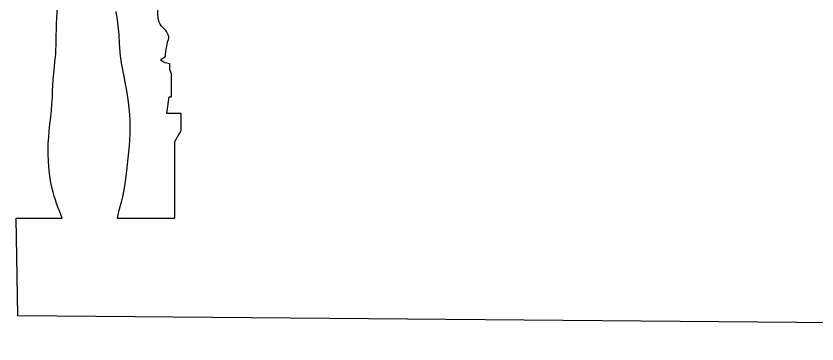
# Model space of a CAD drawing. Extents: x -1462 to 1445, y -1837 to 1335.
# Drawn here: x -1462.1 to -1212.2, y 1036.1 to 1138.4 of the extents above; entities that cross this region are included whole.
import ezdxf

# ---------------------------------------------------------------- set-up
doc = ezdxf.new("R2010")
doc.units = 0
doc.layers.add('Calque_1', color=7, linetype='CONTINUOUS')

msp = doc.modelspace()

# ---------------------------------------------------------------- linework, layer by layer
at = {"layer": 'Calque_1', "color": 1}
for p, q in [((-1416.851227, 1124.960008), (-1415.493108, 1125.762469)), ((-1416.851227, 1124.466342), (-1416.851227, 1124.960008)), ((-1414.135025, 1121.750062), (-1414.135025, 1123.478439)), ((-1413.640803, 1120.329857), (-1414.135025, 1121.750062)), ((-1413.640803, 1113.168296), (-1413.640803, 1120.329857)), ((-1414.998886, 1107.983115), (-1414.319829, 1113.168296)), ((-1414.319829, 1113.168296), (-1413.640803, 1113.168296)), ((-1410.554385, 1107.983115), (-1414.998886, 1107.983115)), ((-1410.554385, 1102.673282), (-1410.554385, 1107.983115)), ((-1412.53014, 1099.277945), (-1410.554385, 1102.673282)), ((-1412.53014, 1075.324882), (-1412.53014, 1099.277945)), ((-1461.575143, 1044.944288), (-1462.10105, 1075.324882)), ((-1462.10105, 1075.324882), (-1447.65569, 1075.324882)), ((-1430.494117, 1075.324882), (-1412.53014, 1075.324882)), ((-462.202365, 1036.13177), (-1461.575143, 1044.944288))]:
    msp.add_line(p, q, dxfattribs=at)
for points in [[(-1449.63144, 1127.182685), (-1449.569702, 1135.084791), (-1449.384175, 1137.677538), (-1449.013773, 1143.110249)], [(-1417.777081, 1137.986494), (-1418.024007, 1140.455889), (-1417.40659, 1143.912855), (-1417.344851, 1143.665923)], [(-1430.926351, 1139.838289), (-1430.617692, 1137.492344), (-1430.185364, 1135.022954), (-1430.061887, 1132.615271)], [(-1415.616522, 1134.096836), (-1416.048663, 1134.590736), (-1417.530128, 1135.578811), (-1417.777081, 1137.986494)], [(-1430.061887, 1132.615271), (-1429.938442, 1130.886676), (-1429.876548, 1129.281506), (-1429.753072, 1127.552911)], [(-1414.505261, 1131.071714), (-1414.011387, 1132.121216), (-1415.122679, 1133.541229), (-1415.616522, 1134.096836)], [(-1415.493108, 1125.762469), (-1415.493108, 1125.762469), (-1415.060847, 1130.08392), (-1414.505261, 1131.071714)], [(-1450.680681, 1114.95866), (-1450.618974, 1119.403629), (-1449.63144, 1126.441853), (-1449.63144, 1127.182685)], [(-1429.753072, 1127.552911), (-1429.629622, 1125.51561), (-1429.259635, 1123.540167), (-1428.889237, 1121.564619)], [(-1414.135025, 1123.478439), (-1416.419154, 1123.972313), (-1416.851227, 1124.466342), (-1416.851227, 1124.466342)], [(-1428.889237, 1121.564619), (-1427.839777, 1116.317086), (-1426.728143, 1111.069761), (-1426.604666, 1105.637045)], [(-1452.038795, 1098.660876), (-1451.730105, 1103.599718), (-1450.804158, 1110.019818), (-1450.680681, 1114.95866)], [(-1426.604666, 1105.637045), (-1426.481185, 1100.266056), (-1427.036927, 1095.512449), (-1427.592539, 1090.079733)], [(-1450.866114, 1084.647121), (-1451.730359, 1087.795599), (-1452.223984, 1094.709781), (-1452.038795, 1098.660876)], [(-1427.592539, 1090.079733), (-1428.641999, 1080.325504), (-1430.062012, 1078.782051), (-1430.494117, 1075.324882)], [(-1447.65569, 1075.324882), (-1448.952066, 1078.349904), (-1450.001842, 1081.375135), (-1450.866114, 1084.647121)]]:
    msp.add_open_spline(points, degree=3, dxfattribs=at)

doc.saveas('drawing.dxf')
